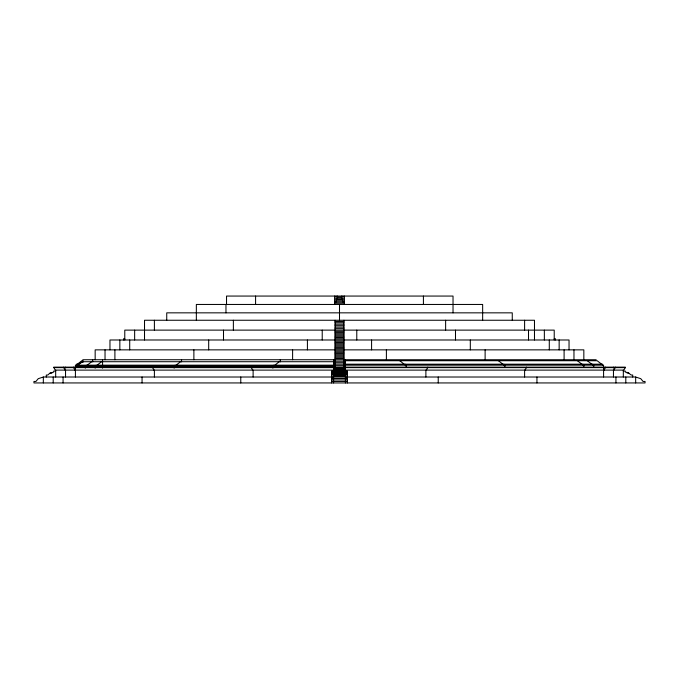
<?xml version="1.0" encoding="UTF-8"?>
<svg xmlns="http://www.w3.org/2000/svg" width="679" height="679" viewBox="0 0 679 679"><rect width="100%" height="100%" fill="white"/><g stroke="black" fill="none" stroke-linecap="round" stroke-linejoin="round"><path stroke-width="1.02" d="M426.378 370.106L427.855 367.144M525.105 370.106L526.581 367.144M604.081 370.106L605.558 367.144M613.952 370.106L615.437 367.144M625.308 367.636L623.823 370.106L55.177 370.106L53.692 367.144L625.308 367.144L625.308 367.636L345.424 367.636M78.866 364.182L83.475 361.389M77.389 364.182L81.828 360.727L82.821 360.727M77.389 365.166L81.828 361.712L333.576 361.712M87.26 365.166L91.707 361.712M97.131 365.166L101.578 361.712M176.116 365.166L180.555 361.712M274.834 365.166L279.281 361.712M43.329 377.015L38.236 378.687L35.928 381.454L33.95 381.454L33.95 382.939L645.05 382.939L645.05 381.454L643.072 381.454L640.764 378.687L635.671 377.015L43.329 377.015L43.329 382.939M337.522 297.173L341.478 297.173M336.046 298.285L342.954 298.285M336.046 299.515L342.954 299.515M336.046 300.755L342.954 300.755M334.56 301.985L344.44 301.985M334.56 303.216L344.44 303.216M335.061 321.481L343.939 321.481M335.061 322.72L343.939 322.72M335.061 324.197L343.939 324.197M335.061 325.682L343.939 325.682M335.061 327.159L343.939 327.159M335.061 328.644L343.939 328.644M335.061 331.352L343.939 331.352M335.061 332.591L343.939 332.591M335.061 333.822L343.939 333.822M335.061 335.061L343.939 335.061M335.061 336.292L343.939 336.292M335.061 337.522L343.939 337.522M124.775 338.762L123.544 338.762L123.544 339.992M335.061 338.762L343.939 338.762M554.225 338.762L555.456 338.762L555.456 339.992M335.061 341.231L343.939 341.231M335.061 342.462L343.939 342.462M335.061 343.693L343.939 343.693M335.061 344.932L343.939 344.932M335.061 346.163L343.939 346.163M335.061 347.402L343.939 347.402M335.061 348.633L343.939 348.633M335.061 351.102L343.939 351.102M335.061 352.333L343.939 352.333M335.061 353.572L343.939 353.572M335.061 354.803L343.939 354.803M335.061 356.034L343.939 356.034M335.061 357.273L343.939 357.273M335.061 358.504L343.939 358.504M596.179 359.734L82.821 359.734L82.821 362.561M345.424 360.727L597.172 360.727L601.611 364.182M333.576 361.22L345.424 361.22M333.576 361.389L335.061 361.389M343.939 361.389L345.424 361.389M333.576 361.958L335.061 361.958M343.939 361.958L345.424 361.958M335.061 362.696L343.939 362.696M333.576 362.892L335.061 362.892M343.939 362.892L345.424 362.892M333.576 364.148L335.061 364.148M343.939 364.148L345.424 364.148M78.374 364.182L76.404 364.182L76.404 366.159M335.061 364.182L343.939 364.182M345.424 364.182L602.596 364.182L602.596 365.166M333.576 365.166L75.411 365.166L75.411 377.015M345.424 365.166L603.589 365.166L603.589 377.015M333.576 365.658L345.424 365.658M75.411 366.159L333.576 366.159M53.692 367.636L333.576 367.636M333.576 368.128L345.424 368.128M333.576 369.113L345.424 369.113M55.67 371.09L53.692 371.09L53.692 372.075L49.805 373.229L47.768 375.037L46.291 375.037L46.291 377.015M623.33 371.09L625.308 371.09L625.308 372.075L627.973 372.618L631.232 375.037L632.709 375.037L632.709 377.015M331.598 372.075L347.402 372.075M331.598 372.228L333.576 372.228M345.424 372.228L347.402 372.228M331.598 372.618L333.576 372.618M345.424 372.618L347.402 372.618M50.136 373.068L51.91 373.068M333.576 373.068L345.424 373.068M627.09 373.068L628.864 373.068M331.598 373.229L333.576 373.229M345.424 373.229L347.402 373.229M331.598 374.044L347.402 374.044M331.598 375.037L347.402 375.037M333.576 376.03L345.424 376.03M331.598 377.184L333.576 377.184M345.424 377.184L347.402 377.184M331.598 377.753L333.576 377.753M345.424 377.753L347.402 377.753M333.576 378.5L345.424 378.5M331.598 378.687L333.576 378.687M345.424 378.687L347.402 378.687M331.598 379.943L347.402 379.943M331.598 381.454L347.402 381.454M587.293 360.727L591.74 364.182M577.422 360.727L581.869 364.182M498.445 360.727L502.884 364.182M399.719 360.727L404.166 364.182M252.622 370.106L251.145 367.144M153.895 370.106L152.419 367.144M74.919 370.106L73.442 367.144M65.048 370.106L63.563 367.144M635.671 377.015L635.671 382.939M625.8 377.015L625.8 382.939M623.33 370.106L623.33 377.015M615.929 377.015L615.929 382.939M613.46 367.144L613.46 368.128M613.46 370.106L613.46 377.015M593.718 365.166L593.718 367.144M592.725 364.182L592.725 365.166M583.838 359.734L583.838 349.863L95.162 349.863L95.162 359.734M583.838 365.166L583.838 367.144M582.854 364.182L582.854 365.166M573.967 349.863L573.967 359.734M569.036 349.863L569.036 339.992L109.964 339.992L109.964 349.863M564.096 349.863L564.096 359.734M559.156 339.992L559.156 349.863M554.225 339.992L554.225 330.121L124.775 330.121L124.775 339.992M549.286 339.992L549.286 349.863M544.354 330.121L544.354 339.992M536.945 377.015L536.945 382.939M534.483 339.992L534.483 320.25L144.517 320.25L144.517 339.992M528.508 330.121L528.508 339.992M524.604 320.25L524.604 330.121M524.604 370.106L524.604 377.015M512.263 320.25L512.263 312.841L166.737 312.841L166.737 320.25M504.862 365.166L504.862 367.144M503.877 364.182L503.877 365.166M485.12 349.863L485.12 359.734M482.65 320.25L482.65 304.455L196.35 304.455L196.35 320.25M470.309 339.992L470.309 349.863M455.499 330.121L455.499 339.992M453.029 312.841L453.029 296.061L226.531 296.061L226.531 304.455M445.628 320.25L445.628 330.121M438.227 377.015L438.227 382.939M425.886 370.106L425.886 377.015M423.416 296.061L423.416 304.455M406.135 365.166L406.135 367.144M405.151 364.182L405.151 365.166M386.393 349.863L386.393 359.734M371.583 339.992L371.583 349.863M356.781 330.121L356.781 339.992M347.402 382.939L347.402 371.09L331.598 371.09L331.598 382.939M345.424 359.734L345.424 382.939M344.44 296.061L344.44 304.455M343.939 320.25L343.939 367.144M342.954 296.061L342.954 301.985M341.478 296.061L341.478 298.285M339.5 304.455L339.5 320.25M337.522 296.061L337.522 298.285M336.046 296.061L336.046 301.985M335.061 320.25L335.061 367.144M334.56 296.061L334.56 304.455M333.576 359.734L333.576 382.939M322.219 330.121L322.219 339.992M307.417 339.992L307.417 349.863M292.607 349.863L292.607 359.734M280.266 359.734L280.266 361.856M273.849 365.166L273.849 366.159M272.865 366.159L272.865 368.128M255.584 296.061L255.584 304.455M253.114 370.106L253.114 377.015M240.773 377.015L240.773 382.939M233.372 320.25L233.372 330.121M225.971 304.455L225.971 312.841M223.501 330.121L223.501 339.992M208.691 339.992L208.691 349.863M193.88 349.863L193.88 359.734M181.539 359.734L181.539 361.856M175.123 365.166L175.123 366.159M174.138 366.159L174.138 368.128M154.396 320.25L154.396 330.121M154.396 370.106L154.396 377.015M142.055 377.015L142.055 382.939M134.646 330.121L134.646 339.992M129.714 339.992L129.714 349.863M119.843 339.992L119.843 349.863M114.904 349.863L114.904 359.734M105.033 349.863L105.033 359.734M102.563 359.734L102.563 368.128M96.146 365.166L96.146 366.159M95.162 366.159L95.162 368.128M92.692 359.734L92.692 361.856M86.275 365.166L86.275 366.159M85.282 366.159L85.282 368.128M65.54 367.144L65.54 368.128M65.54 370.106L65.54 377.015M63.071 377.015L63.071 382.939M55.67 370.106L55.67 377.015M53.2 377.015L53.2 382.939"/></g></svg>
